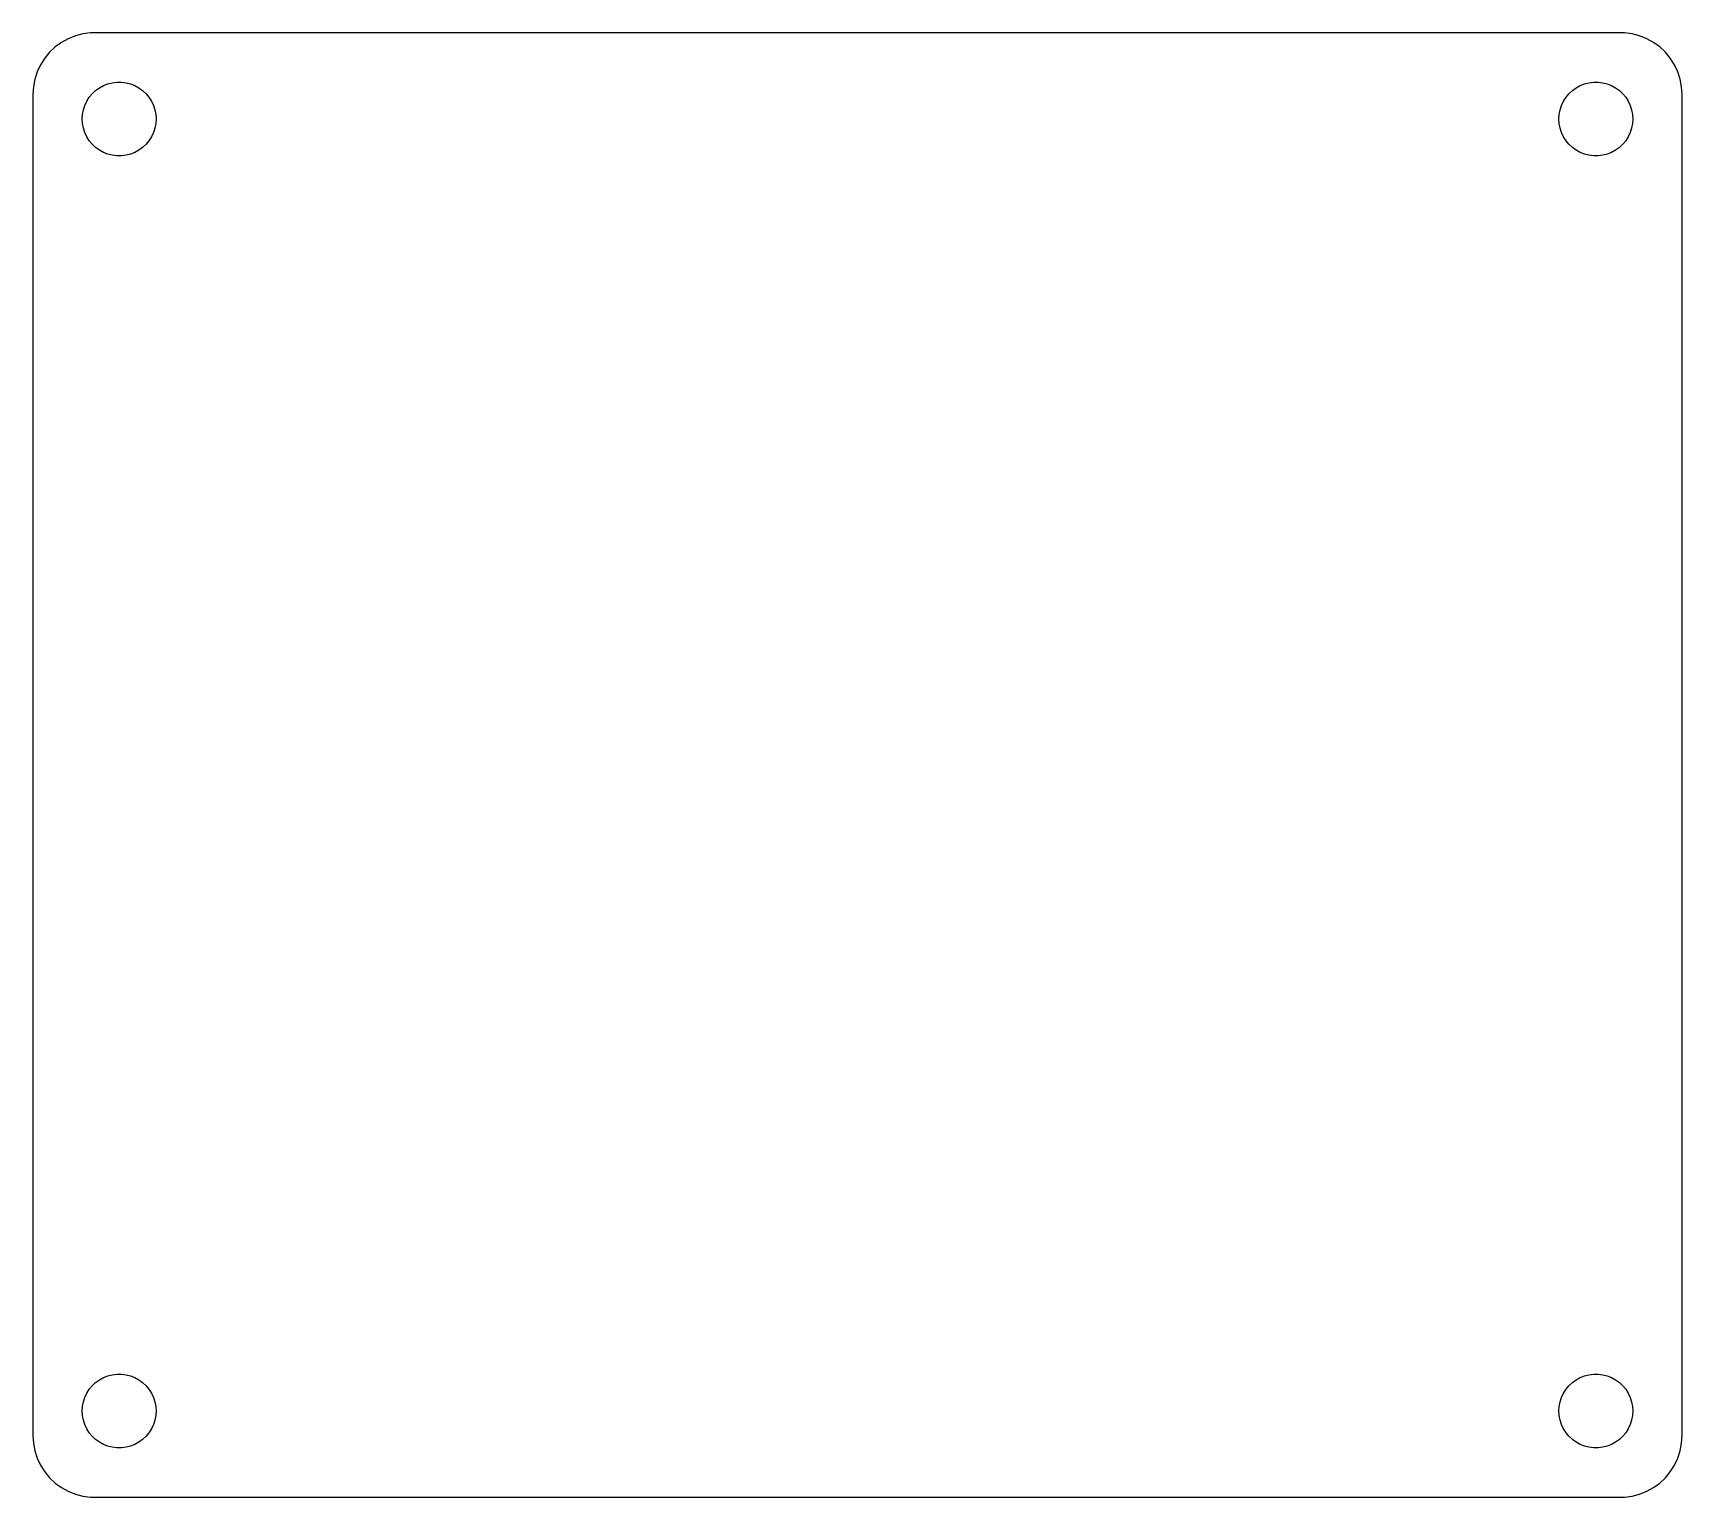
# Model space of a CAD drawing. Header units: metres. Extents: x -67 to 67, y -59 to 59.
import ezdxf

# ---------------------------------------------------------------- set-up
doc = ezdxf.new("R2010")
doc.units = ezdxf.units.M

msp = doc.modelspace()

# ---------------------------------------------------------------- linework, layer by layer
for p, q in [((-64.1289, 59.0241), (-64.6791, 58.7216)), ((-63.5451, 59.2553), (-64.1289, 59.0241)), ((-62.9369, 59.4114), (-63.5451, 59.2553)), ((-62.3139, 59.4901), (-62.9369, 59.4114)), ((62.3139, 59.4901), (-62.3139, 59.4901)), ((62.9369, 59.4114), (62.3139, 59.4901)), ((63.5451, 59.2553), (62.9369, 59.4114)), ((64.1289, 59.0241), (63.5451, 59.2553)), ((64.6791, 58.7216), (64.1289, 59.0241)), ((-65.6448, 57.9227), (-66.0451, 57.4389)), ((-65.1871, 58.3526), (-65.6448, 57.9227)), ((-64.6791, 58.7216), (-65.1871, 58.3526)), ((65.1871, 58.3526), (64.6791, 58.7216)), ((65.6448, 57.9227), (65.1871, 58.3526)), ((66.0451, 57.4389), (65.6448, 57.9227)), ((-66.6489, 56.3406), (-66.8429, 55.7434)), ((-66.3815, 56.9088), (-66.6489, 56.3406)), ((-66.0451, 57.4389), (-66.3815, 56.9088)), ((66.3815, 56.9088), (66.0451, 57.4389)), ((66.6489, 56.3406), (66.3815, 56.9088)), ((66.8429, 55.7434), (66.6489, 56.3406)), ((-66.9606, 55.1267), (-67, 54.5)), ((-66.8429, 55.7434), (-66.9606, 55.1267)), ((-61.9123, 54.8115), (-61.6075, 55.033)), ((-61.6075, 55.033), (-61.2773, 55.2145)), ((-61.2773, 55.2145), (-60.927, 55.3532)), ((-60.927, 55.3532), (-60.5621, 55.4469)), ((-60.5621, 55.4469), (-60.1884, 55.4941)), ((-60.1884, 55.4941), (-59.8116, 55.4941)), ((-59.8116, 55.4941), (-59.4379, 55.4469)), ((-59.4379, 55.4469), (-59.0729, 55.3532)), ((-59.0729, 55.3532), (-58.7227, 55.2145)), ((-58.7227, 55.2145), (-58.3925, 55.033)), ((-58.3925, 55.033), (-58.0877, 54.8115)), ((58.0877, 54.8115), (58.3925, 55.033)), ((58.3925, 55.033), (58.7227, 55.2145)), ((58.7227, 55.2145), (59.0729, 55.3532)), ((59.0729, 55.3532), (59.4379, 55.4469)), ((59.4379, 55.4469), (59.8116, 55.4941)), ((59.8116, 55.4941), (60.1884, 55.4941)), ((60.1884, 55.4941), (60.5621, 55.4469)), ((60.5621, 55.4469), (60.927, 55.3532)), ((60.927, 55.3532), (61.2773, 55.2145)), ((61.2773, 55.2145), (61.6075, 55.033)), ((61.6075, 55.033), (61.9123, 54.8115)), ((66.9606, 55.1267), (66.8429, 55.7434)), ((67, 54.5), (66.9606, 55.1267)), ((-67, 54.5), (-67, -54.5)), ((-62.9057, 53.2461), (-62.7893, 53.6044)), ((-62.7893, 53.6044), (-62.6289, 53.9453)), ((-62.6289, 53.9453), (-62.427, 54.2634)), ((-62.427, 54.2634), (-62.1869, 54.5536)), ((-62.1869, 54.5536), (-61.9123, 54.8115)), ((-58.0877, 54.8115), (-57.8131, 54.5536)), ((-57.8131, 54.5536), (-57.5729, 54.2634)), ((-57.5729, 54.2634), (-57.3711, 53.9453)), ((-57.3711, 53.9453), (-57.2107, 53.6044)), ((-57.2107, 53.6044), (-57.0942, 53.2461)), ((57.0942, 53.2461), (57.2107, 53.6044)), ((57.2107, 53.6044), (57.3711, 53.9453)), ((57.3711, 53.9453), (57.5729, 54.2634)), ((57.5729, 54.2634), (57.8131, 54.5536)), ((57.8131, 54.5536), (58.0877, 54.8115)), ((61.9123, 54.8115), (62.1869, 54.5536)), ((62.1869, 54.5536), (62.427, 54.2634)), ((62.427, 54.2634), (62.6289, 53.9453)), ((62.6289, 53.9453), (62.7893, 53.6044)), ((62.7893, 53.6044), (62.9057, 53.2461)), ((67, -54.5), (67, 54.5)), ((-63, 52.5), (-62.9763, 52.876)), ((-62.9763, 52.124), (-63, 52.5)), ((-62.9763, 52.876), (-62.9057, 53.2461)), ((-57.0942, 53.2461), (-57.0237, 52.876)), ((-57.0237, 52.876), (-57, 52.5)), ((-57, 52.5), (-57.0237, 52.124)), ((57, 52.5), (57.0237, 52.876)), ((57.0237, 52.124), (57, 52.5)), ((57.0237, 52.876), (57.0942, 53.2461)), ((62.9057, 53.2461), (62.9763, 52.876)), ((62.9763, 52.876), (63, 52.5)), ((63, 52.5), (62.9763, 52.124)), ((-62.9057, 51.7539), (-62.9763, 52.124)), ((-62.7893, 51.3956), (-62.9057, 51.7539)), ((-62.6289, 51.0547), (-62.7893, 51.3956)), ((-62.427, 50.7366), (-62.6289, 51.0547)), ((-57.3711, 51.0547), (-57.5729, 50.7366)), ((-57.2107, 51.3956), (-57.3711, 51.0547)), ((-57.0942, 51.7539), (-57.2107, 51.3956)), ((-57.0237, 52.124), (-57.0942, 51.7539)), ((57.0942, 51.7539), (57.0237, 52.124)), ((57.2107, 51.3956), (57.0942, 51.7539)), ((57.3711, 51.0547), (57.2107, 51.3956)), ((57.5729, 50.7366), (57.3711, 51.0547)), ((62.6289, 51.0547), (62.427, 50.7366)), ((62.7893, 51.3956), (62.6289, 51.0547)), ((62.9057, 51.7539), (62.7893, 51.3956)), ((62.9763, 52.124), (62.9057, 51.7539)), ((-62.1869, 50.4464), (-62.427, 50.7366)), ((-61.9123, 50.1885), (-62.1869, 50.4464)), ((-61.6075, 49.967), (-61.9123, 50.1885)), ((-61.2773, 49.7855), (-61.6075, 49.967)), ((-60.927, 49.6468), (-61.2773, 49.7855)), ((-60.5621, 49.5531), (-60.927, 49.6468)), ((-59.0729, 49.6468), (-59.4379, 49.5531)), ((-58.7227, 49.7855), (-59.0729, 49.6468)), ((-58.3925, 49.967), (-58.7227, 49.7855)), ((-58.0877, 50.1885), (-58.3925, 49.967)), ((-57.8131, 50.4464), (-58.0877, 50.1885)), ((-57.5729, 50.7366), (-57.8131, 50.4464)), ((57.8131, 50.4464), (57.5729, 50.7366)), ((58.0877, 50.1885), (57.8131, 50.4464)), ((58.3925, 49.967), (58.0877, 50.1885)), ((58.7227, 49.7855), (58.3925, 49.967)), ((59.0729, 49.6468), (58.7227, 49.7855)), ((59.4379, 49.5531), (59.0729, 49.6468)), ((60.927, 49.6468), (60.5621, 49.5531)), ((61.2773, 49.7855), (60.927, 49.6468)), ((61.6075, 49.967), (61.2773, 49.7855)), ((61.9123, 50.1885), (61.6075, 49.967)), ((62.1869, 50.4464), (61.9123, 50.1885)), ((62.427, 50.7366), (62.1869, 50.4464)), ((-60.1884, 49.5059), (-60.5621, 49.5531)), ((-59.8116, 49.5059), (-60.1884, 49.5059)), ((-59.4379, 49.5531), (-59.8116, 49.5059)), ((59.8116, 49.5059), (59.4379, 49.5531)), ((60.1884, 49.5059), (59.8116, 49.5059)), ((60.5621, 49.5531), (60.1884, 49.5059)), ((-60.927, -49.6468), (-60.5621, -49.5531)), ((-60.5621, -49.5531), (-60.1884, -49.5059)), ((-60.1884, -49.5059), (-59.8116, -49.5059)), ((-59.8116, -49.5059), (-59.4379, -49.5531)), ((-59.4379, -49.5531), (-59.0729, -49.6468)), ((59.0729, -49.6468), (59.4379, -49.5531)), ((59.4379, -49.5531), (59.8116, -49.5059)), ((59.8116, -49.5059), (60.1884, -49.5059)), ((60.1884, -49.5059), (60.5621, -49.5531)), ((60.5621, -49.5531), (60.927, -49.6468)), ((-62.6289, -51.0547), (-62.427, -50.7366)), ((-62.427, -50.7366), (-62.1869, -50.4464)), ((-62.1869, -50.4464), (-61.9123, -50.1885)), ((-61.9123, -50.1885), (-61.6075, -49.967)), ((-61.6075, -49.967), (-61.2773, -49.7855)), ((-61.2773, -49.7855), (-60.927, -49.6468)), ((-59.0729, -49.6468), (-58.7227, -49.7855)), ((-58.7227, -49.7855), (-58.3925, -49.967)), ((-58.3925, -49.967), (-58.0877, -50.1885)), ((-58.0877, -50.1885), (-57.8131, -50.4464)), ((-57.8131, -50.4464), (-57.5729, -50.7366)), ((-57.5729, -50.7366), (-57.3711, -51.0547)), ((57.3711, -51.0547), (57.5729, -50.7366)), ((57.5729, -50.7366), (57.8131, -50.4464)), ((57.8131, -50.4464), (58.0877, -50.1885)), ((58.0877, -50.1885), (58.3925, -49.967)), ((58.3925, -49.967), (58.7227, -49.7855)), ((58.7227, -49.7855), (59.0729, -49.6468)), ((60.927, -49.6468), (61.2773, -49.7855)), ((61.2773, -49.7855), (61.6075, -49.967)), ((61.6075, -49.967), (61.9123, -50.1885)), ((61.9123, -50.1885), (62.1869, -50.4464)), ((62.1869, -50.4464), (62.427, -50.7366)), ((62.427, -50.7366), (62.6289, -51.0547)), ((-63, -52.5), (-62.9763, -52.124)), ((-62.9763, -52.124), (-62.9057, -51.7539)), ((-62.9057, -51.7539), (-62.7893, -51.3956)), ((-62.7893, -51.3956), (-62.6289, -51.0547)), ((-57.3711, -51.0547), (-57.2107, -51.3956)), ((-57.2107, -51.3956), (-57.0942, -51.7539)), ((-57.0942, -51.7539), (-57.0237, -52.124)), ((-57.0237, -52.124), (-57, -52.5)), ((57, -52.5), (57.0237, -52.124)), ((57.0237, -52.124), (57.0942, -51.7539)), ((57.0942, -51.7539), (57.2107, -51.3956)), ((57.2107, -51.3956), (57.3711, -51.0547)), ((62.6289, -51.0547), (62.7893, -51.3956)), ((62.7893, -51.3956), (62.9057, -51.7539)), ((62.9057, -51.7539), (62.9763, -52.124)), ((62.9763, -52.124), (63, -52.5)), ((-62.9763, -52.876), (-63, -52.5)), ((-62.9057, -53.2461), (-62.9763, -52.876)), ((-62.7893, -53.6044), (-62.9057, -53.2461)), ((-57.0942, -53.2461), (-57.2107, -53.6044)), ((-57.0237, -52.876), (-57.0942, -53.2461)), ((-57, -52.5), (-57.0237, -52.876)), ((57.0237, -52.876), (57, -52.5)), ((57.0942, -53.2461), (57.0237, -52.876)), ((57.2107, -53.6044), (57.0942, -53.2461)), ((62.9057, -53.2461), (62.7893, -53.6044)), ((62.9763, -52.876), (62.9057, -53.2461)), ((63, -52.5), (62.9763, -52.876)), ((-67, -54.5), (-66.9606, -55.1267)), ((-62.6289, -53.9453), (-62.7893, -53.6044)), ((-62.427, -54.2634), (-62.6289, -53.9453)), ((-62.1869, -54.5536), (-62.427, -54.2634)), ((-61.9123, -54.8115), (-62.1869, -54.5536)), ((-61.6075, -55.033), (-61.9123, -54.8115)), ((-58.0877, -54.8115), (-58.3925, -55.033)), ((-57.8131, -54.5536), (-58.0877, -54.8115)), ((-57.5729, -54.2634), (-57.8131, -54.5536)), ((-57.3711, -53.9453), (-57.5729, -54.2634)), ((-57.2107, -53.6044), (-57.3711, -53.9453)), ((57.3711, -53.9453), (57.2107, -53.6044)), ((57.5729, -54.2634), (57.3711, -53.9453)), ((57.8131, -54.5536), (57.5729, -54.2634)), ((58.0877, -54.8115), (57.8131, -54.5536)), ((58.3925, -55.033), (58.0877, -54.8115)), ((61.9123, -54.8115), (61.6075, -55.033)), ((62.1869, -54.5536), (61.9123, -54.8115)), ((62.427, -54.2634), (62.1869, -54.5536)), ((62.6289, -53.9453), (62.427, -54.2634)), ((62.7893, -53.6044), (62.6289, -53.9453)), ((66.9606, -55.1267), (67, -54.5)), ((-66.9606, -55.1267), (-66.8429, -55.7434)), ((-66.8429, -55.7434), (-66.6489, -56.3406)), ((-61.2773, -55.2145), (-61.6075, -55.033)), ((-60.927, -55.3532), (-61.2773, -55.2145)), ((-60.5621, -55.4469), (-60.927, -55.3532)), ((-60.1884, -55.4941), (-60.5621, -55.4469)), ((-59.8116, -55.4941), (-60.1884, -55.4941)), ((-59.4379, -55.4469), (-59.8116, -55.4941)), ((-59.0729, -55.3532), (-59.4379, -55.4469)), ((-58.7227, -55.2145), (-59.0729, -55.3532)), ((-58.3925, -55.033), (-58.7227, -55.2145)), ((58.7227, -55.2145), (58.3925, -55.033)), ((59.0729, -55.3532), (58.7227, -55.2145)), ((59.4379, -55.4469), (59.0729, -55.3532)), ((59.8116, -55.4941), (59.4379, -55.4469)), ((60.1884, -55.4941), (59.8116, -55.4941)), ((60.5621, -55.4469), (60.1884, -55.4941)), ((60.927, -55.3532), (60.5621, -55.4469)), ((61.2773, -55.2145), (60.927, -55.3532)), ((61.6075, -55.033), (61.2773, -55.2145)), ((66.6489, -56.3406), (66.8429, -55.7434)), ((66.8429, -55.7434), (66.9606, -55.1267)), ((-66.6489, -56.3406), (-66.3815, -56.9088)), ((-66.3815, -56.9088), (-66.0451, -57.4389)), ((-66.0451, -57.4389), (-65.6448, -57.9227)), ((65.6448, -57.9227), (66.0451, -57.4389)), ((66.0451, -57.4389), (66.3815, -56.9088)), ((66.3815, -56.9088), (66.6489, -56.3406)), ((-65.6448, -57.9227), (-65.1871, -58.3526)), ((-65.1871, -58.3526), (-64.6791, -58.7216)), ((-64.6791, -58.7216), (-64.1289, -59.0241)), ((64.1289, -59.0241), (64.6791, -58.7216)), ((64.6791, -58.7216), (65.1871, -58.3526)), ((65.1871, -58.3526), (65.6448, -57.9227)), ((-64.1289, -59.0241), (-63.5451, -59.2553)), ((-63.5451, -59.2553), (-62.9369, -59.4114)), ((-62.9369, -59.4114), (-62.3139, -59.4901)), ((-62.3139, -59.4901), (62.3139, -59.4901)), ((62.3139, -59.4901), (62.9369, -59.4114)), ((62.9369, -59.4114), (63.5451, -59.2553)), ((63.5451, -59.2553), (64.1289, -59.0241))]:
    msp.add_line(p, q)

doc.saveas('drawing.dxf')
